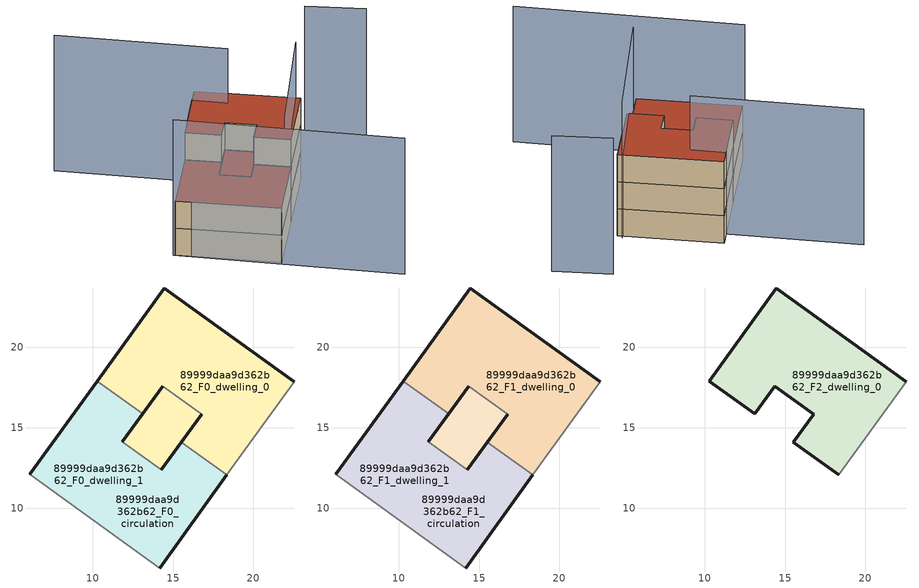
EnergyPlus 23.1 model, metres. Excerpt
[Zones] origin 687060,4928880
89999daa9d362b62_F0_dwelling_0
 floor ground (EU_floor_Construction): 16.78,15.85 14.27,12.37 11.84,14.13 13.1,15.86 14.35,17.6 z0; 22.54,17.85 18.36,12.06 15.52,14.11 16.78,15.85 14.35,17.6 13.1,15.86 10.27,17.91 14.45,23.7 z0
 wall outside (EU_wall_Construction): 13.1,15.86 14.35,17.6 / 16.78,15.85 15.52,14.11 / 22.54,17.85 14.45,23.7 10.27,17.91 z0:3
 wall adiabatic (EU_wall_Construction): 18.36,12.06 22.54,17.85 z0:3
 wall to 89999daa9d362b62_F0_dwelling_1 (EU_wall_Construction): 10.27,17.91 13.1,15.86 / 15.52,14.11 18.36,12.06 z0:3
 wall to 89999daa9d362b62_F0_circulation (EU_wall_Construction): 14.35,17.6 16.78,15.85 z0:3
89999daa9d362b62_F0_dwelling_1
 floor ground (EU_floor_Construction): 15.52,14.11 18.36,12.06 14.17,6.27 6.08,12.12 10.27,17.91 13.1,15.86 11.84,14.13 14.27,12.37 14.98,13.36 z0; 16.78,15.85 14.98,13.36 14.27,12.37 11.84,14.13 14.35,17.6 z0
 wall outside (EU_wall_Construction): 14.17,6.27 18.36,12.06 / 15.52,14.11 14.27,12.37 / 11.84,14.13 13.1,15.86 / 10.27,17.91 6.08,12.12 z0:3
 wall adiabatic (EU_wall_Construction): 6.08,12.12 14.17,6.27 z0:3
 wall to 89999daa9d362b62_F0_circulation (EU_wall_Construction): 14.27,12.37 11.84,14.13 z0:3
89999daa9d362b62_F0_circulation
 floor ground (EU_floor_Construction): 22.54,17.85 18.36,12.06 15.52,14.11 16.78,15.85 14.35,17.6 13.1,15.86 10.27,17.91 14.45,23.7 z0; 16.78,15.85 15.52,14.11 14.98,13.36 14.27,12.37 11.84,14.13 13.1,15.86 14.35,17.6 z0; 15.52,14.11 18.36,12.06 14.17,6.27 6.08,12.12 10.27,17.91 13.1,15.86 11.84,14.13 14.27,12.37 14.98,13.36 z0
 wall outside (EU_wall_Construction): 14.27,12.37 16.78,15.85 / 14.35,17.6 11.84,14.13 z0:3
89999daa9d362b62_F1_dwelling_0
 floor outside (EU_floor_Construction): 22.54,17.85 18.36,12.06 15.52,14.11 16.78,15.85 14.35,17.6 13.1,15.86 10.27,17.91 14.45,23.7 z3
 floor to 89999daa9d362b62_F0_dwelling_0 (EU_floor_Construction): 16.78,15.85 15.52,14.11 14.27,12.37 11.84,14.13 13.1,15.86 14.35,17.6 z3
 wall outside (EU_wall_Construction): 13.1,15.86 14.35,17.6 / 16.78,15.85 15.52,14.11 / 22.54,17.85 14.45,23.7 10.27,17.91 z3:6
 wall adiabatic (EU_wall_Construction): 18.36,12.06 22.54,17.85 z3:6
 wall to 89999daa9d362b62_F1_dwelling_1 (EU_wall_Construction): 10.27,17.91 13.1,15.86 / 15.52,14.11 18.36,12.06 z3:6
 wall to 89999daa9d362b62_F1_circulation (EU_wall_Construction): 14.35,17.6 16.78,15.85 z3:6
 roof outside (EU_floor_Construction): 15.52,14.11 16.78,15.85 14.35,17.6 13.1,15.86 11.84,14.13 14.27,12.37 z6
89999daa9d362b62_F1_dwelling_1
 floor to 89999daa9d362b62_F0_dwelling_1 (EU_floor_Construction): 15.52,14.11 18.36,12.06 14.17,6.27 6.08,12.12 10.27,17.91 13.1,15.86 11.84,14.13 14.27,12.37 14.98,13.36 z3; 16.78,15.85 15.48,14.05 14.27,12.37 11.84,14.13 14.35,17.6 z3
 wall outside (EU_wall_Construction): 14.17,6.27 18.36,12.06 / 15.52,14.11 14.27,12.37 / 11.84,14.13 13.1,15.86 / 10.27,17.91 6.08,12.12 z3:6
 wall adiabatic (EU_wall_Construction): 6.08,12.12 14.17,6.27 z3:6
 wall to 89999daa9d362b62_F1_circulation (EU_wall_Construction): 14.27,12.37 11.84,14.13 z3:6
 roof outside (EU_roof_Construction): 14.98,13.36 16.78,15.85 14.35,17.6 11.84,14.13 14.27,12.37 z6; 14.17,6.27 18.36,12.06 15.52,14.11 14.98,13.36 14.27,12.37 11.84,14.13 13.1,15.86 10.27,17.91 6.08,12.12 z6
89999daa9d362b62_F1_circulation
 floor outside (EU_floor_Construction): 15.52,14.11 18.36,12.06 14.17,6.27 6.08,12.12 10.27,17.91 13.1,15.86 11.84,14.13 14.27,12.37 14.98,13.36 z3
 floor to 89999daa9d362b62_F0_circulation (EU_floor_Construction): 22.54,17.85 18.36,12.06 15.52,14.11 16.78,15.85 14.35,17.6 13.1,15.86 10.27,17.91 14.45,23.7 z3; 16.78,15.85 15.52,14.11 14.98,13.36 14.27,12.37 11.84,14.13 13.1,15.86 14.35,17.6 z3
 wall outside (EU_wall_Construction): 14.27,12.37 16.78,15.85 / 14.35,17.6 11.84,14.13 z3:6
 roof outside (EU_roof_Construction): 18.36,12.06 22.54,17.85 14.45,23.7 10.27,17.91 13.1,15.86 14.35,17.6 16.78,15.85 15.52,14.11 z6; 14.98,13.36 15.52,14.11 16.78,15.85 14.35,17.6 13.1,15.86 11.84,14.13 14.27,12.37 z6; 14.17,6.27 18.36,12.06 15.52,14.11 14.98,13.36 14.27,12.37 11.84,14.13 13.1,15.86 10.27,17.91 6.08,12.12 z6
89999daa9d362b62_F2_dwelling_0
 floor to 89999daa9d362b62_F1_dwelling_0 (EU_floor_Construction): 22.54,17.85 18.36,12.06 15.52,14.11 16.78,15.85 14.35,17.6 13.1,15.86 10.27,17.91 14.45,23.7 z6
 wall outside (EU_wall_Construction): 22.54,17.85 14.45,23.7 10.27,17.91 13.1,15.86 14.35,17.6 16.78,15.85 15.52,14.11 18.36,12.06 z6:9
 wall adiabatic (EU_wall_Construction): 18.36,12.06 22.54,17.85 z6:9
 roof outside (EU_roof_Construction): 18.36,12.06 22.54,17.85 14.45,23.7 10.27,17.91 13.1,15.86 14.35,17.6 16.78,15.85 15.52,14.11 z9
shading: 5.92,12.22 23.25,-0.95 / 15.23,7.62 22.26,18.33 / 30.82,20.24 26.02,23.38 / 16.2,20.42 3.22,30.26 z0:15
[Building]
EU S2 Campaign: North Axis=0; Terrain=City; Solar Distribution=FullExterior
[Site:Location]
Bologna: Latitude=44.5; Longitude=11.25; Time Zone=1; Elevation=37
[SizingPeriod:WeatherFileDays]
AnnualSizingPeriod: Begin Month=1; Begin Day of Month=1; End Month=12; End Day of Month=31; Day of Week for Start Day=Monday; Use Weather File Daylight Saving Period=No; Use Weather File Rain and Snow Indicators=No
[MATERIAL]
EU_InternalMass_Material: Roughness=MediumRough; Thickness=0.1; Conductivity=1; Density=1800; Specific Heat=900; Thermal Absorptance=0.9; Solar Absorptance=0.7; Visible Absorptance=0.7
[MATERIAL:NOMASS] Roughness=MediumRough; Thermal Absorptance=0.9; Solar Absorptance=0.7; Visible Absorptance=0.7
Name | Thermal Resistance
EU_wall_NoMass | 0.937881
EU_roof_NoMass | 0.548572
EU_floor_NoMass | 0.71348
[CONSTRUCTION]
EU_wall_Construction: EU_wall_NoMass
EU_roof_Construction: EU_roof_NoMass
EU_floor_Construction: EU_floor_NoMass
EU_InternalMass_Construction: EU_InternalMass_Material
[ZONE] Type=1; Multiplier=1; Ceiling Height=autocalculate; Floor Area=autocalculate; Part of Total Floor Area=Yes
Name | Volume
89999daa9d362b62_F0_dwelling_0; 89999daa9d362b62_F1_dwelling_0; 89999daa9d362b62_F0_dwelling_1; 89999daa9d362b62_F1_dwelling_1 | 233.169
89999daa9d362b62_F2_dwelling_0 | 194.664
89999daa9d362b62_F0_circulation; 89999daa9d362b62_F1_circulation | 427.835
[INTERNALMASS] Construction=EU_InternalMass_Construction
Name | Zone or ZoneList | Surface Area
89999daa9d362b62_F0_dwelling_0_EU_InternalMass | 89999daa9d362b62_F0_dwelling_0 | 64.8883
89999daa9d362b62_F0_dwelling_1_EU_InternalMass | 89999daa9d362b62_F0_dwelling_1 | 64.8883
89999daa9d362b62_F1_dwelling_0_EU_InternalMass | 89999daa9d362b62_F1_dwelling_0 | 64.8883
89999daa9d362b62_F1_dwelling_1_EU_InternalMass | 89999daa9d362b62_F1_dwelling_1 | 64.8883
89999daa9d362b62_F2_dwelling_0_EU_InternalMass | 89999daa9d362b62_F2_dwelling_0 | 141.763
[OTHEREQUIPMENT] Fuel Type=Electricity; Design Level Calculation Method=Watts/Area; Power per Zone Floor Area=1; Fraction Latent=0; Fraction Radiant=0; Fraction Lost=0; Carbon Dioxide Generation Rate=0; EndUse Subcategory=EU_Step8_InternalGains
Name | Zone or ZoneList or Space or SpaceList | Schedule
EU_Step8_InternalGain_89999daa9d362b62_F0_dwelling_0_f000 | 89999daa9d362b62_F0_dwelling_0 | EU_Step8_GainSchedule_89999daa9d362b62_F0_dwelling_0_f000
EU_Step8_InternalGain_89999daa9d362b62_F0_dwelling_1_f000 | 89999daa9d362b62_F0_dwelling_1 | EU_Step8_GainSchedule_89999daa9d362b62_F0_dwelling_1_f000
EU_Step8_InternalGain_89999daa9d362b62_F1_dwelling_0_f000 | 89999daa9d362b62_F1_dwelling_0 | EU_Step8_GainSchedule_89999daa9d362b62_F1_dwelling_0_f000
EU_Step8_InternalGain_89999daa9d362b62_F1_dwelling_1_f000 | 89999daa9d362b62_F1_dwelling_1 | EU_Step8_GainSchedule_89999daa9d362b62_F1_dwelling_1_f000
EU_Step8_InternalGain_89999daa9d362b62_F2_dwelling_0_f000 | 89999daa9d362b62_F2_dwelling_0 | EU_Step8_GainSchedule_89999daa9d362b62_F2_dwelling_0_f000
[ZONEINFILTRATION:DESIGNFLOWRATE] Schedule=EU_AlwaysOn; Design Flow Rate Calculation Method=Flow/Area; Flow Rate per Floor Area=0.0005; Constant Term Coefficient=1; Temperature Term Coefficient=0; Velocity Term Coefficient=0; Velocity Squared Term Coefficient=0
Name | Zone or ZoneList or Space or SpaceList
EU_Circulation_Infiltration_89999daa9d362b62_F0_circulation | 89999daa9d362b62_F0_circulation
EU_Circulation_Infiltration_89999daa9d362b62_F1_circulation | 89999daa9d362b62_F1_circulation
[ZONEVENTILATION:DESIGNFLOWRATE] Schedule=EU_AlwaysOn; Design Flow Rate Calculation Method=AirChanges/Hour; Air Changes per Hour=0.687892; Ventilation Type=Natural; Fan Pressure Rise=0; Fan Total Efficiency=1; Constant Term Coefficient=1; Temperature Term Coefficient=0; Velocity Term Coefficient=0; Velocity Squared Term Coefficient=0; Minimum Indoor Temperature=-100; Maximum Indoor Temperature=100; Delta Temperature=-100; Minimum Outdoor Temperature=-100; Maximum Outdoor Temperature=100; Maximum Wind Speed=40
Name | Zone or ZoneList or Space or SpaceList
EU_ConstantAir_89999daa9d362b62_F0_dwelling_0 | 89999daa9d362b62_F0_dwelling_0
EU_ConstantAir_89999daa9d362b62_F0_dwelling_1 | 89999daa9d362b62_F0_dwelling_1
EU_ConstantAir_89999daa9d362b62_F1_dwelling_0 | 89999daa9d362b62_F1_dwelling_0
EU_ConstantAir_89999daa9d362b62_F1_dwelling_1 | 89999daa9d362b62_F1_dwelling_1
EU_ConstantAir_89999daa9d362b62_F2_dwelling_0 | 89999daa9d362b62_F2_dwelling_0
[HVACTEMPLATE:THERMOSTAT] Constant Heating Setpoint=20; Constant Cooling Setpoint=50
EU_HeatOnly_89999daa9d362b62_F0_dwelling_0; EU_HeatOnly_89999daa9d362b62_F0_dwelling_1; EU_HeatOnly_89999daa9d362b62_F1_dwelling_0; EU_HeatOnly_89999daa9d362b62_F1_dwelling_1; EU_HeatOnly_89999daa9d362b62_F2_dwelling_0
[HVACTEMPLATE:ZONE:IDEALLOADSAIRSYSTEM] System Availability Schedule=EU_AlwaysOn; Maximum Heating Supply Air Temperature=50; Minimum Cooling Supply Air Temperature=13; Maximum Heating Supply Air Humidity Ratio=0.0156; Minimum Cooling Supply Air Humidity Ratio=0.0077; Heating Limit=NoLimit; Cooling Limit=NoLimit; Heating Availability Schedule=EU_AlwaysOn; Cooling Availability Schedule=EU_CoolingOff; Dehumidification Control Type=ConstantSensibleHeatRatio; Cooling Sensible Heat Ratio=0.7; Dehumidification Setpoint=60; Humidification Control Type=None; Humidification Setpoint=30; Outdoor Air Method=None; Outdoor Air Flow Rate per Person=0.00944; Outdoor Air Flow Rate per Zone Floor Area=0; Outdoor Air Flow Rate per Zone=0; Demand Controlled Ventilation Type=None; Outdoor Air Economizer Type=NoEconomizer; Heat Recovery Type=None; Sensible Heat Recovery Effectiveness=0.7; Latent Heat Recovery Effectiveness=0.65
Name | Template Thermostat
89999daa9d362b62_F0_dwelling_0 | EU_HeatOnly_89999daa9d362b62_F0_dwelling_0
89999daa9d362b62_F0_dwelling_1 | EU_HeatOnly_89999daa9d362b62_F0_dwelling_1
89999daa9d362b62_F1_dwelling_0 | EU_HeatOnly_89999daa9d362b62_F1_dwelling_0
89999daa9d362b62_F1_dwelling_1 | EU_HeatOnly_89999daa9d362b62_F1_dwelling_1
89999daa9d362b62_F2_dwelling_0 | EU_HeatOnly_89999daa9d362b62_F2_dwelling_0
[SIZING:ZONE] Zone Cooling Design Supply Air Temperature Input Method=SupplyAirTemperature; Zone Cooling Design Supply Air Temperature=13; Zone Heating Design Supply Air Temperature Input Method=SupplyAirTemperature; Zone Heating Design Supply Air Temperature=50; Zone Cooling Design Supply Air Humidity Ratio=0.008; Zone Heating Design Supply Air Humidity Ratio=0.008; Cooling Design Air Flow Method=DesignDay; Cooling Design Air Flow Rate=0; Cooling Minimum Air Flow per Zone Floor Area=0.000762; Cooling Minimum Air Flow=0; Cooling Minimum Air Flow Fraction=0.2; Heating Design Air Flow Method=DesignDay; Heating Design Air Flow Rate=0; Heating Maximum Air Flow per Zone Floor Area=0.002032; Heating Maximum Air Flow=0.141576; Heating Maximum Air Flow Fraction=0.3; Account for Dedicated Outdoor Air System=No; Dedicated Outdoor Air System Control Strategy=NeutralSupplyAir; Dedicated Outdoor Air Low Setpoint Temperature for Design=autosize; Dedicated Outdoor Air High Setpoint Temperature for Design=autosize; Zone Load Sizing Method=Sensible Load Only No Latent Load; Zone Latent Cooling Design Supply Air Humidity Ratio Input Method=HumidityRatioDifference; Zone Cooling Design Supply Air Humidity Ratio Difference=0.005; Zone Latent Heating Design Supply Air Humidity Ratio Input Method=HumidityRatioDifference; Zone Humidification Design Supply Air Humidity Ratio Difference=0.005
89999daa9d362b62_F0_dwelling_0; 89999daa9d362b62_F0_dwelling_1; 89999daa9d362b62_F1_dwelling_0; 89999daa9d362b62_F1_dwelling_1; 89999daa9d362b62_F2_dwelling_0
[SCHEDULE:CONSTANT]
Name | Hourly Value
EU_AlwaysOn | 1
EU_CoolingOff | 0
[SCHEDULE:FILE] Column Number=1; Rows to Skip at Top=0; Number of Hours of Data=8760; Column Separator=Comma; Interpolate to Timestep=No; Minutes per Item=60; Adjust Schedule for Daylight Savings=Yes
Name | File
EU_Step8_GainSchedule_89999daa9d362b62_F0_dwelling_0_f000 | ../../schedules/89999daa9d362b62/89999daa9d362b62_F0_dwelling_0_f000_gain.csv
EU_Step8_GainSchedule_89999daa9d362b62_F0_dwelling_1_f000 | ../../schedules/89999daa9d362b62/89999daa9d362b62_F0_dwelling_1_f000_gain.csv
EU_Step8_GainSchedule_89999daa9d362b62_F1_dwelling_0_f000 | ../../schedules/89999daa9d362b62/89999daa9d362b62_F1_dwelling_0_f000_gain.csv
EU_Step8_GainSchedule_89999daa9d362b62_F1_dwelling_1_f000 | ../../schedules/89999daa9d362b62/89999daa9d362b62_F1_dwelling_1_f000_gain.csv
EU_Step8_GainSchedule_89999daa9d362b62_F2_dwelling_0_f000 | ../../schedules/89999daa9d362b62/89999daa9d362b62_F2_dwelling_0_f000_gain.csv
